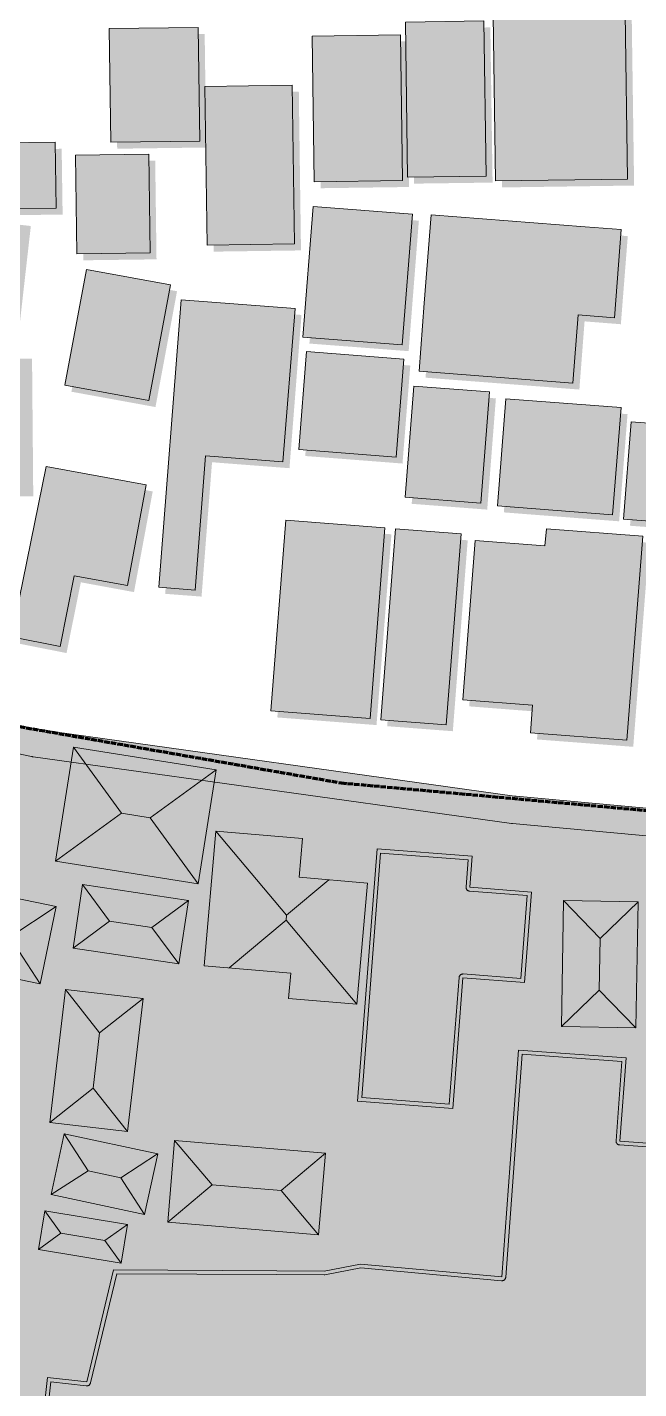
# Model space of a CAD drawing. Header units: metres. Extents: x 305909 to 307171, y 9156037 to 9156671.
# Drawn here: x 306745.6 to 306816.2, y 9156402 to 9156559.2 of the extents above; entities that cross this region are included whole.
import ezdxf

# ---------------------------------------------------------------- set-up
doc = ezdxf.new("R2010")
doc.units = ezdxf.units.M
doc.linetypes.add('DASHED', pattern=[1.524, 1.27, -0.254])
doc.linetypes.add('DASHED2', pattern=[0.762, 0.635, -0.127])
for name, color, linetype, lineweight, true_color in [('A-ALUR_DISTRIBUSI', 7, 'DASHED', 50, 0x7828a0), ('B-BANGUNAN_PERDAGANGAN', 7, 'Continuous', 13, 0xde7878), ('B-BANGUNAN_PERMUKIMAN', 7, 'Continuous', 13, 0xf0cd8c), ('B-BAYANGAN', 7, 'Continuous', 0, 0x76786c), ('B-DELINEASI', 7, 'DASHED2', 70, 0xc800c8), ('J-PERKERASAN_JALAN', 7, 'Continuous', 9, 0x989896), ('K-BANGUNAN_LUAR_TAPAK', 7, 'Continuous', 9, 0xdedede)]:
    doc.layers.add(name, color=color, linetype=linetype, lineweight=lineweight, true_color=true_color)
doc.layers.add('G-PERKERASAN', color=7, linetype='Continuous')

msp = doc.modelspace()

# ---------------------------------------------------------------- hatches: boundary and pattern name
at = {"layer": 'A-ALUR_DISTRIBUSI', "true_color": 0x7828a0}
h = msp.add_hatch(color=195, dxfattribs=at)
h.dxf.hatch_style = 1
h.paths.add_polyline_path([(306747.11, 9156475.59), (306748.84, 9156475.35), (306751.44, 9156474.99), (306752.9, 9156474.79), (306752.7, 9156473.4), (306751.25, 9156473.6), (306748.65, 9156473.97), (306746.91, 9156474.21), (306746.76, 9156474.23), (306746.95, 9156475.62), (306747.11, 9156475.59)])
h = msp.add_hatch(color=195, dxfattribs=at)
h.dxf.hatch_style = 1
h.paths.add_polyline_path([(306759.23, 9156473.9), (306761.81, 9156473.55), (306761.62, 9156472.16), (306759.04, 9156472.52), (306755.67, 9156472.99), (306755.87, 9156474.37), (306759.23, 9156473.9)])
h = msp.add_hatch(color=195, dxfattribs=at)
h.dxf.hatch_style = 1
h.paths.add_polyline_path([(306770.47, 9156472.34), (306770.72, 9156472.3), (306770.53, 9156470.92), (306770.28, 9156470.95), (306764.59, 9156471.75), (306764.78, 9156473.13), (306770.47, 9156472.34)])
h = msp.add_hatch(color=195, dxfattribs=at)
h.dxf.hatch_style = 1
h.paths.add_polyline_path([(306777.38, 9156471.38), (306779.64, 9156471.06), (306779.45, 9156469.68), (306777.19, 9156469.99), (306773.5, 9156470.5), (306773.7, 9156471.89), (306777.38, 9156471.38)])
h = msp.add_hatch(color=195, dxfattribs=at)
h.dxf.hatch_style = 1
h.paths.add_polyline_path([(306783.43, 9156470.54), (306788.55, 9156469.82), (306788.36, 9156468.44), (306783.24, 9156469.15), (306782.42, 9156469.26), (306782.61, 9156470.65), (306783.43, 9156470.54)])
h = msp.add_hatch(color=195, dxfattribs=at)
h.dxf.hatch_style = 1
h.paths.add_polyline_path([(306804.32, 9156467.11), (306799.69, 9156465.41), (306799.98, 9156469.45)])
h = msp.add_hatch(color=195, dxfattribs=at)
h.dxf.hatch_style = 1
h.paths.add_polyline_path([(306792.94, 9156469.21), (306796.4, 9156468.73), (306797.47, 9156468.58), (306797.27, 9156467.19), (306796.21, 9156467.34), (306792.75, 9156467.82), (306791.33, 9156468.02), (306791.52, 9156469.41), (306792.94, 9156469.21)])
h = msp.add_hatch(color=195, dxfattribs=at)
h.dxf.hatch_style = 1
h.paths.add_polyline_path([(306800.74, 9156468.13), (306801.59, 9156468.01), (306802.96, 9156467.91), (306805.72, 9156467.71), (306806.37, 9156467.66), (306806.27, 9156466.26), (306805.62, 9156466.31), (306802.86, 9156466.51), (306801.47, 9156466.61), (306801.44, 9156466.62), (306801.43, 9156466.62), (306801.42, 9156466.62), (306800.54, 9156466.74), (306800.25, 9156466.78), (306800.44, 9156468.17), (306800.74, 9156468.13)])
h = msp.add_hatch(color=195, dxfattribs=at)
h.dxf.hatch_style = 1
h.paths.add_polyline_path([(306809.86, 9156467.41), (306815.34, 9156467.01), (306815.24, 9156465.61), (306809.76, 9156466.01), (306809.26, 9156466.05), (306809.36, 9156467.44), (306809.86, 9156467.41)])
at = {"layer": 'B-BANGUNAN_PERDAGANGAN', "true_color": 0xc05c54}
h = msp.add_hatch(color=13, dxfattribs=at)
h.dxf.hatch_style = 1
h.paths.add_polyline_path([(306803.79, 9156459.37), (306802.98, 9156448.91), (306795.89, 9156449.46), (306794.72, 9156434.39), (306783.72, 9156435.24), (306785.97, 9156464.35), (306796.97, 9156463.5), (306796.7, 9156459.92), (306803.79, 9156459.37)])
at = {"layer": 'B-BANGUNAN_PERDAGANGAN', "true_color": 0xd6665d}
h = msp.add_hatch(color=13, dxfattribs=at)
h.dxf.hatch_style = 1
h.paths.add_polyline_path([(306811.73, 9156454.02), (306811.62, 9156448.05), (306807.25, 9156443.84), (306807.25, 9156443.84), (306807.51, 9156458.39), (306811.73, 9156454.02)])
at = {"layer": 'B-BANGUNAN_PERDAGANGAN', "true_color": 0xd5665d}
h = msp.add_hatch(color=13, dxfattribs=at)
h.dxf.hatch_style = 1
h.paths.add_polyline_path([(306811.73, 9156454.02), (306807.51, 9156458.39), (306816.1, 9156458.23), (306816.1, 9156458.23), (306811.73, 9156454.02)])
at = {"layer": 'B-BANGUNAN_PERDAGANGAN', "true_color": 0xa9514a}
h = msp.add_hatch(color=15, dxfattribs=at)
h.dxf.hatch_style = 1
h.paths.add_polyline_path([(306811.62, 9156448.05), (306811.73, 9156454.02), (306816.1, 9156458.23), (306815.83, 9156443.68), (306811.62, 9156448.05)])
at = {"layer": 'B-BANGUNAN_PERDAGANGAN', "true_color": 0xaa514a}
h = msp.add_hatch(color=15, dxfattribs=at)
h.dxf.hatch_style = 1
h.paths.add_polyline_path([(306811.62, 9156448.05), (306815.83, 9156443.68), (306807.25, 9156443.84), (306811.62, 9156448.05)])
at = {"layer": 'B-BANGUNAN_PERDAGANGAN', "true_color": 0xc05c54}
h = msp.add_hatch(color=13, dxfattribs=at)
h.dxf.hatch_style = 1
h.paths.add_polyline_path([(306834.12, 9156415.13), (306839.56, 9156415.05), (306839.6, 9156419.9), (306836.99, 9156419.92), (306837.06, 9156428.26), (306853.62, 9156428.12), (306853.57, 9156433.02), (306870.71, 9156433.2), (306870.68, 9156436.28), (306877.86, 9156436.35), (306877.89, 9156433.28), (306876.19, 9156433.26), (306876.27, 9156425.56), (306855.85, 9156425.35), (306855.8, 9156419.76), (306854.18, 9156419.78), (306854.18, 9156418.78), (306869.04, 9156418.65), (306868.99, 9156412.34), (306874.03, 9156412.29), (306873.97, 9156404.26), (306861.84, 9156404.36), (306861.91, 9156412.4), (306854.12, 9156412.46), (306850.63, 9156412.49), (306847.97, 9156412.51), (306847.73, 9156395.64), (306832.7, 9156395.86), (306832.46, 9156392.5), (306811.33, 9156394.05), (306810.03, 9156377.55), (306791.12, 9156379.04), (306792.43, 9156395.55), (306784.12, 9156396.3), (306783.72, 9156384.64), (306772.46, 9156385.03), (306772.9, 9156397.89), (306761.41, 9156400.65), (306758.76, 9156376.92), (306745.14, 9156378.44), (306747.92, 9156403.31), (306752.45, 9156402.81), (306755.56, 9156415.75), (306774.4, 9156415.65), (306779.85, 9156415.62), (306784.06, 9156416.42), (306800.39, 9156414.95), (306802.31, 9156441.13), (306814.73, 9156440.22), (306814.02, 9156430.62), (306835.14, 9156429.06), (306834.12, 9156415.13)])
at = {"layer": 'B-BANGUNAN_PERMUKIMAN', "true_color": 0xef9567}
h = msp.add_hatch(color=21, dxfattribs=at)
h.dxf.hatch_style = 1
h.paths.add_polyline_path([(306756.47, 9156468.46), (306748.84, 9156462.93), (306750.94, 9156476.09), (306750.94, 9156476.09), (306756.47, 9156468.46)])
at = {"layer": 'B-BANGUNAN_PERMUKIMAN', "true_color": 0xe79064}
h = msp.add_hatch(color=33, dxfattribs=at)
h.dxf.hatch_style = 1
h.paths.add_polyline_path([(306759.77, 9156467.93), (306756.47, 9156468.46), (306750.94, 9156476.09), (306767.4, 9156473.46), (306759.77, 9156467.93)])
at = {"layer": 'B-BANGUNAN_PERMUKIMAN', "true_color": 0xb87250}
h = msp.add_hatch(color=35, dxfattribs=at)
h.dxf.hatch_style = 1
h.paths.add_polyline_path([(306759.77, 9156467.93), (306767.4, 9156473.46), (306765.3, 9156460.3), (306759.77, 9156467.93)])
at = {"layer": 'B-BANGUNAN_PERMUKIMAN', "true_color": 0xc07753}
h = msp.add_hatch(color=23, dxfattribs=at)
h.dxf.hatch_style = 1
h.paths.add_polyline_path([(306748.84, 9156462.93), (306756.47, 9156468.46), (306759.77, 9156467.93), (306765.3, 9156460.3), (306748.84, 9156462.93)])
at = {"layer": 'B-BANGUNAN_PERMUKIMAN', "true_color": 0xee9467}
h = msp.add_hatch(color=21, dxfattribs=at)
h.dxf.hatch_style = 1
h.paths.add_polyline_path([(306767.37, 9156466.41), (306775.53, 9156456.7), (306775.48, 9156456.12), (306768.91, 9156450.6), (306766.02, 9156450.85), (306767.37, 9156466.41)])
at = {"layer": 'B-BANGUNAN_PERMUKIMAN', "true_color": 0xe89065}
h = msp.add_hatch(color=33, dxfattribs=at)
h.dxf.hatch_style = 1
h.paths.add_polyline_path([(306775.53, 9156456.7), (306767.37, 9156466.41), (306777.36, 9156465.54), (306776.97, 9156461.08), (306780.39, 9156460.78), (306775.53, 9156456.7)])
at = {"layer": 'B-BANGUNAN_PERMUKIMAN', "true_color": 0xef9467}
h = msp.add_hatch(color=21, dxfattribs=at)
h.dxf.hatch_style = 1
h.paths.add_polyline_path([(306755.08, 9156456.01), (306750.87, 9156452.89), (306751.97, 9156460.22), (306755.08, 9156456.01)])
at = {"layer": 'B-BANGUNAN_PERMUKIMAN', "true_color": 0xe89064}
h = msp.add_hatch(color=33, dxfattribs=at)
h.dxf.hatch_style = 1
h.paths.add_polyline_path([(306764.19, 9156458.39), (306759.98, 9156455.28), (306755.08, 9156456.01), (306751.97, 9156460.22), (306764.19, 9156458.39)])
at = {"layer": 'B-BANGUNAN_PERMUKIMAN', "true_color": 0xba7450}
h = msp.add_hatch(color=23, dxfattribs=at)
h.dxf.hatch_style = 1
h.paths.add_polyline_path([(306775.48, 9156456.12), (306775.53, 9156456.7), (306780.39, 9156460.78), (306784.85, 9156460.39), (306783.64, 9156446.41), (306783.64, 9156446.41), (306775.48, 9156456.12)])
at = {"layer": 'B-BANGUNAN_PERMUKIMAN', "true_color": 0xe68f64}
h = msp.add_hatch(color=33, dxfattribs=at)
h.dxf.hatch_style = 1
h.paths.add_polyline_path([(306743.56, 9156454.15), (306741.63, 9156454.55), (306738.09, 9156459.93), (306748.94, 9156457.68), (306743.56, 9156454.15)])
at = {"layer": 'B-BANGUNAN_PERMUKIMAN', "true_color": 0xb7724f}
h = msp.add_hatch(color=35, dxfattribs=at)
h.dxf.hatch_style = 1
h.paths.add_polyline_path([(306743.56, 9156454.15), (306748.94, 9156457.68), (306747.09, 9156448.77), (306743.56, 9156454.15)])
at = {"layer": 'B-BANGUNAN_PERMUKIMAN', "true_color": 0xb87350}
h = msp.add_hatch(color=35, dxfattribs=at)
h.dxf.hatch_style = 1
h.paths.add_polyline_path([(306759.98, 9156455.28), (306764.19, 9156458.39), (306763.1, 9156451.07), (306759.98, 9156455.28)])
at = {"layer": 'B-BANGUNAN_PERMUKIMAN', "true_color": 0xbf7753}
h = msp.add_hatch(color=23, dxfattribs=at)
h.dxf.hatch_style = 1
h.paths.add_polyline_path([(306750.87, 9156452.89), (306755.08, 9156456.01), (306759.98, 9156455.28), (306763.1, 9156451.07), (306763.1, 9156451.06), (306750.87, 9156452.89)])
at = {"layer": 'B-BANGUNAN_PERMUKIMAN', "true_color": 0xbd7552}
h = msp.add_hatch(color=23, dxfattribs=at)
h.dxf.hatch_style = 1
h.paths.add_polyline_path([(306775.48, 9156456.12), (306783.64, 9156446.41), (306775.76, 9156447.09), (306776.01, 9156449.99), (306768.91, 9156450.6), (306775.48, 9156456.12)])
at = {"layer": 'B-BANGUNAN_PERMUKIMAN', "true_color": 0xc17853}
h = msp.add_hatch(color=23, dxfattribs=at)
h.dxf.hatch_style = 1
h.paths.add_polyline_path([(306736.24, 9156451.02), (306741.63, 9156454.55), (306743.56, 9156454.15), (306747.09, 9156448.77), (306747.09, 9156448.77), (306736.24, 9156451.02)])
at = {"layer": 'B-BANGUNAN_PERMUKIMAN', "true_color": 0xee9467}
h = msp.add_hatch(color=21, dxfattribs=at)
h.dxf.hatch_style = 1
h.paths.add_polyline_path([(306753.94, 9156443.1), (306753.19, 9156436.72), (306748.19, 9156432.76), (306749.99, 9156448.11), (306753.94, 9156443.1)])
at = {"layer": 'B-BANGUNAN_PERMUKIMAN', "true_color": 0xe99165}
h = msp.add_hatch(color=33, dxfattribs=at)
h.dxf.hatch_style = 1
h.paths.add_polyline_path([(306753.94, 9156443.1), (306749.99, 9156448.11), (306749.99, 9156448.11), (306758.95, 9156447.06), (306753.94, 9156443.1)])
at = {"layer": 'B-BANGUNAN_PERMUKIMAN', "true_color": 0xb97350}
h = msp.add_hatch(color=23, dxfattribs=at)
h.dxf.hatch_style = 1
h.paths.add_polyline_path([(306757.15, 9156431.71), (306753.19, 9156436.72), (306753.94, 9156443.1), (306758.95, 9156447.06), (306757.15, 9156431.71)])
at = {"layer": 'B-BANGUNAN_PERMUKIMAN', "true_color": 0xbe7652}
h = msp.add_hatch(color=23, dxfattribs=at)
h.dxf.hatch_style = 1
h.paths.add_polyline_path([(306753.19, 9156436.72), (306757.15, 9156431.71), (306748.19, 9156432.76), (306748.19, 9156432.76), (306753.19, 9156436.72)])
at = {"layer": 'B-BANGUNAN_PERMUKIMAN', "true_color": 0xf09568}
h = msp.add_hatch(color=21, dxfattribs=at)
h.dxf.hatch_style = 1
h.paths.add_polyline_path([(306752.6, 9156427.2), (306748.34, 9156424.46), (306749.85, 9156431.46), (306752.6, 9156427.2)])
at = {"layer": 'B-BANGUNAN_PERMUKIMAN', "true_color": 0xe68f63}
h = msp.add_hatch(color=33, dxfattribs=at)
h.dxf.hatch_style = 1
h.paths.add_polyline_path([(306756.39, 9156426.38), (306752.6, 9156427.2), (306749.85, 9156431.46), (306749.85, 9156431.46), (306760.64, 9156429.13), (306756.39, 9156426.38)])
at = {"layer": 'B-BANGUNAN_PERMUKIMAN', "true_color": 0xed9467}
h = msp.add_hatch(color=21, dxfattribs=at)
h.dxf.hatch_style = 1
h.paths.add_polyline_path([(306766.92, 9156425.57), (306761.81, 9156421.26), (306762.6, 9156430.69), (306766.92, 9156425.57)])
at = {"layer": 'B-BANGUNAN_PERMUKIMAN', "true_color": 0xe99165}
h = msp.add_hatch(color=33, dxfattribs=at)
h.dxf.hatch_style = 1
h.paths.add_polyline_path([(306780.01, 9156429.22), (306774.9, 9156424.9), (306766.92, 9156425.57), (306762.6, 9156430.69), (306762.6, 9156430.69), (306780.01, 9156429.22)])
at = {"layer": 'B-BANGUNAN_PERMUKIMAN', "true_color": 0xb7724f}
h = msp.add_hatch(color=35, dxfattribs=at)
h.dxf.hatch_style = 1
h.paths.add_polyline_path([(306756.39, 9156426.38), (306760.64, 9156429.13), (306760.64, 9156429.13), (306759.13, 9156422.13), (306756.39, 9156426.38)])
at = {"layer": 'B-BANGUNAN_PERMUKIMAN', "true_color": 0xba7350}
h = msp.add_hatch(color=23, dxfattribs=at)
h.dxf.hatch_style = 1
h.paths.add_polyline_path([(306779.22, 9156419.79), (306779.22, 9156419.79), (306774.9, 9156424.9), (306780.01, 9156429.22), (306779.22, 9156419.79)])
at = {"layer": 'B-BANGUNAN_PERMUKIMAN', "true_color": 0xc17854}
h = msp.add_hatch(color=23, dxfattribs=at)
h.dxf.hatch_style = 1
h.paths.add_polyline_path([(306748.34, 9156424.46), (306752.6, 9156427.2), (306756.39, 9156426.38), (306759.13, 9156422.13), (306748.34, 9156424.46)])
at = {"layer": 'B-BANGUNAN_PERMUKIMAN', "true_color": 0xbe7652}
h = msp.add_hatch(color=23, dxfattribs=at)
h.dxf.hatch_style = 1
h.paths.add_polyline_path([(306766.92, 9156425.57), (306774.9, 9156424.9), (306779.22, 9156419.79), (306761.81, 9156421.26), (306766.92, 9156425.57)])
at = {"layer": 'B-BANGUNAN_PERMUKIMAN', "true_color": 0xef9567}
h = msp.add_hatch(color=21, dxfattribs=at)
h.dxf.hatch_style = 1
h.paths.add_polyline_path([(306747.63, 9156422.57), (306747.63, 9156422.57), (306749.48, 9156419.98), (306746.89, 9156418.12), (306747.63, 9156422.57)])
at = {"layer": 'B-BANGUNAN_PERMUKIMAN', "true_color": 0xe79064}
h = msp.add_hatch(color=33, dxfattribs=at)
h.dxf.hatch_style = 1
h.paths.add_polyline_path([(306754.56, 9156419.13), (306749.48, 9156419.98), (306747.63, 9156422.57), (306757.15, 9156420.98), (306757.15, 9156420.98), (306754.56, 9156419.13)])
at = {"layer": 'B-BANGUNAN_PERMUKIMAN', "true_color": 0xb87250}
h = msp.add_hatch(color=35, dxfattribs=at)
h.dxf.hatch_style = 1
h.paths.add_polyline_path([(306754.56, 9156419.13), (306757.15, 9156420.98), (306756.41, 9156416.54), (306754.56, 9156419.13)])
at = {"layer": 'B-BANGUNAN_PERMUKIMAN', "true_color": 0xc07753}
h = msp.add_hatch(color=23, dxfattribs=at)
h.dxf.hatch_style = 1
h.paths.add_polyline_path([(306746.89, 9156418.12), (306749.48, 9156419.98), (306754.56, 9156419.13), (306756.41, 9156416.54), (306746.89, 9156418.12)])
at = {"layer": 'B-BAYANGAN', "true_color": 0x76786c}
h = msp.add_hatch(color=8, dxfattribs=at)
h.dxf.hatch_style = 1
h.paths.add_polyline_path([(306799.05, 9156559.17), (306799.31, 9156541.26), (306790.24, 9156541.14), (306789.99, 9156559.04), (306799.05, 9156559.17)])
h = msp.add_hatch(color=8, dxfattribs=at)
h.dxf.hatch_style = 1
h.paths.add_polyline_path([(306815.38, 9156560.05), (306815.65, 9156540.92), (306800.39, 9156540.7), (306800.13, 9156559.84), (306815.38, 9156560.05)])
h = msp.add_hatch(color=8, dxfattribs=at)
h.dxf.hatch_style = 1
h.paths.add_polyline_path([(306766.07, 9156558.43), (306766.25, 9156545.31), (306755.97, 9156545.17), (306755.78, 9156558.29), (306766.07, 9156558.43)])
h = msp.add_hatch(color=8, dxfattribs=at)
h.dxf.hatch_style = 1
h.paths.add_polyline_path([(306789.41, 9156557.56), (306789.66, 9156540.75), (306779.48, 9156540.61), (306779.24, 9156557.42), (306789.41, 9156557.56)])
h = msp.add_hatch(color=8, dxfattribs=at)
h.dxf.hatch_style = 1
h.paths.add_polyline_path([(306776.94, 9156551.76), (306777.19, 9156533.43), (306767.11, 9156533.29), (306766.85, 9156551.62), (306776.94, 9156551.76)])
h = msp.add_hatch(color=8, dxfattribs=at)
h.dxf.hatch_style = 1
h.paths.add_polyline_path([(306749.56, 9156545.16), (306749.67, 9156537.57), (306743.47, 9156537.49), (306743.36, 9156545.08), (306749.56, 9156545.16)])
h = msp.add_hatch(color=8, dxfattribs=at)
h.dxf.hatch_style = 1
h.paths.add_polyline_path([(306760.36, 9156543.79), (306760.51, 9156532.4), (306752.07, 9156532.29), (306751.92, 9156543.68), (306760.36, 9156543.79)])
h = msp.add_hatch(color=8, dxfattribs=at)
h.dxf.hatch_style = 1
h.paths.add_polyline_path([(306738.08, 9156537.13), (306746, 9156536.25), (306744.57, 9156523.63), (306736.64, 9156524.52), (306738.08, 9156537.13)])
h = msp.add_hatch(color=8, dxfattribs=at)
h.dxf.hatch_style = 1
h.paths.add_polyline_path([(306790.8, 9156536.86), (306789.62, 9156521.8), (306778.16, 9156522.68), (306779.34, 9156537.74), (306790.8, 9156536.86)])
h = msp.add_hatch(color=8, dxfattribs=at)
h.dxf.hatch_style = 1
h.paths.add_polyline_path([(306809.33, 9156517.37), (306791.57, 9156518.74), (306792.17, 9156526.6), (306792.97, 9156536.77), (306810.73, 9156535.4), (306814.92, 9156535.08), (306814.12, 9156524.91), (306809.93, 9156525.24), (306809.33, 9156517.37)])
h = msp.add_hatch(color=8, dxfattribs=at)
h.dxf.hatch_style = 1
h.paths.add_polyline_path([(306762.88, 9156528.72), (306760.39, 9156515.35), (306750.68, 9156517.12), (306753.16, 9156530.49), (306762.88, 9156528.72)])
h = msp.add_hatch(color=8, dxfattribs=at)
h.dxf.hatch_style = 1
h.paths.add_polyline_path([(306765.71, 9156493.47), (306761.51, 9156493.79), (306764.1, 9156526.99), (306777.25, 9156525.98), (306775.86, 9156508.29), (306766.92, 9156508.98), (306765.71, 9156493.47)])
h = msp.add_hatch(color=8, dxfattribs=at)
h.dxf.hatch_style = 1
h.paths.add_polyline_path([(306735.26, 9156520.86), (306746.14, 9156520.95), (306746.28, 9156505.06), (306735.4, 9156504.96), (306735.26, 9156520.86)])
h = msp.add_hatch(color=8, dxfattribs=at)
h.dxf.hatch_style = 1
h.paths.add_polyline_path([(306789.81, 9156520.14), (306788.91, 9156508.83), (306777.68, 9156509.7), (306778.56, 9156521.01), (306789.81, 9156520.14)])
h = msp.add_hatch(color=8, dxfattribs=at)
h.dxf.hatch_style = 1
h.paths.add_polyline_path([(306799.69, 9156516.35), (306798.69, 9156503.51), (306789.97, 9156504.18), (306790.97, 9156517.02), (306799.69, 9156516.35)])
h = msp.add_hatch(color=8, dxfattribs=at)
h.dxf.hatch_style = 1
h.paths.add_polyline_path([(306814.89, 9156514.53), (306813.92, 9156502.16), (306800.61, 9156503.19), (306801.58, 9156515.56), (306814.89, 9156514.53)])
h = msp.add_hatch(color=8, dxfattribs=at)
h.dxf.hatch_style = 1
h.paths.add_polyline_path([(306823.7, 9156512.3), (306822.82, 9156501.07), (306815.18, 9156501.65), (306816.06, 9156512.88), (306823.7, 9156512.3)])
h = msp.add_hatch(color=8, dxfattribs=at)
h.dxf.hatch_style = 1
h.paths.add_polyline_path([(306750.12, 9156486.95), (306744.53, 9156488.06), (306748.52, 9156507.72), (306760.07, 9156505.61), (306757.91, 9156493.99), (306751.77, 9156495.12), (306750.12, 9156486.95)])
h = msp.add_hatch(color=8, dxfattribs=at)
h.dxf.hatch_style = 1
h.paths.add_polyline_path([(306787.63, 9156500.66), (306785.91, 9156478.64), (306774.46, 9156479.52), (306776.18, 9156501.54), (306787.63, 9156500.66)])
h = msp.add_hatch(color=8, dxfattribs=at)
h.dxf.hatch_style = 1
h.paths.add_polyline_path([(306796.44, 9156499.97), (306794.72, 9156477.93), (306787.14, 9156478.51), (306788.86, 9156500.55), (306796.44, 9156499.97)])
h = msp.add_hatch(color=8, dxfattribs=at)
h.dxf.hatch_style = 1
h.paths.add_polyline_path([(306806.11, 9156498.57), (306806.27, 9156500.53), (306817.39, 9156499.68), (306815.55, 9156476.13), (306804.44, 9156476.98), (306804.68, 9156480.17), (306796.61, 9156480.8), (306798.05, 9156499.19), (306806.11, 9156498.57)])
h = msp.add_hatch(color=8, dxfattribs=at)
h.dxf.hatch_style = 1
h.paths.add_polyline_path([(306768.15, 9156472.71), (306766.05, 9156459.55), (306749.59, 9156462.18), (306751.69, 9156475.34), (306768.15, 9156472.71)])
h = msp.add_hatch(color=8, dxfattribs=at)
h.dxf.hatch_style = 1
h.paths.add_polyline_path([(306785.6, 9156459.64), (306784.39, 9156445.66), (306776.51, 9156446.34), (306776.76, 9156449.24), (306766.77, 9156450.1), (306768.12, 9156465.66), (306778.11, 9156464.79), (306777.72, 9156460.33), (306785.6, 9156459.64)])
h = msp.add_hatch(color=8, dxfattribs=at)
h.dxf.hatch_style = 1
h.paths.add_polyline_path([(306804.84, 9156458.32), (306804.03, 9156447.86), (306796.94, 9156448.41), (306795.77, 9156433.34), (306784.77, 9156434.19), (306787.02, 9156463.3), (306798.02, 9156462.45), (306797.75, 9156458.87), (306804.84, 9156458.32)])
h = msp.add_hatch(color=8, dxfattribs=at)
h.dxf.hatch_style = 1
h.paths.add_polyline_path([(306749.69, 9156456.93), (306747.84, 9156448.02), (306736.99, 9156450.27), (306738.84, 9156459.18), (306749.69, 9156456.93)])
h = msp.add_hatch(color=8, dxfattribs=at)
h.dxf.hatch_style = 1
h.paths.add_polyline_path([(306764.94, 9156457.64), (306763.85, 9156450.31), (306751.62, 9156452.14), (306752.72, 9156459.47), (306764.94, 9156457.64)])
h = msp.add_hatch(color=8, dxfattribs=at)
h.dxf.hatch_style = 1
h.paths.add_polyline_path([(306817.15, 9156457.18), (306816.88, 9156442.63), (306808.3, 9156442.79), (306808.56, 9156457.34), (306817.15, 9156457.18)])
h = msp.add_hatch(color=8, dxfattribs=at)
h.dxf.hatch_style = 1
h.paths.add_polyline_path([(306759.7, 9156446.31), (306757.9, 9156430.96), (306748.94, 9156432.01), (306750.74, 9156447.36), (306759.7, 9156446.31)])
h = msp.add_hatch(color=8, dxfattribs=at)
h.dxf.hatch_style = 1
h.paths.add_polyline_path([(306835.17, 9156414.08), (306840.61, 9156414), (306840.65, 9156418.85), (306838.04, 9156418.87), (306838.11, 9156427.21), (306854.67, 9156427.07), (306854.62, 9156431.97), (306871.76, 9156432.15), (306871.73, 9156435.23), (306878.91, 9156435.3), (306878.94, 9156432.23), (306877.24, 9156432.21), (306877.32, 9156424.51), (306856.9, 9156424.3), (306856.85, 9156418.71), (306855.23, 9156418.73), (306855.23, 9156417.73), (306870.09, 9156417.6), (306870.04, 9156411.29), (306875.08, 9156411.24), (306875.02, 9156403.21), (306862.89, 9156403.31), (306862.96, 9156411.35), (306855.17, 9156411.41), (306851.68, 9156411.44), (306849.02, 9156411.46), (306848.78, 9156394.59), (306833.75, 9156394.81), (306833.51, 9156391.45), (306812.38, 9156393), (306811.08, 9156376.5), (306792.17, 9156377.99), (306793.48, 9156394.5), (306785.17, 9156395.25), (306784.77, 9156383.59), (306773.51, 9156383.98), (306773.95, 9156396.84), (306762.46, 9156399.6), (306759.81, 9156375.87), (306746.19, 9156377.39), (306748.97, 9156402.26), (306753.5, 9156401.76), (306756.61, 9156414.7), (306775.45, 9156414.6), (306780.9, 9156414.57), (306785.11, 9156415.37), (306801.44, 9156413.9), (306803.36, 9156440.08), (306815.78, 9156439.17), (306815.07, 9156429.57), (306836.19, 9156428.01), (306835.17, 9156414.08)])
h = msp.add_hatch(color=8, dxfattribs=at)
h.dxf.hatch_style = 1
h.paths.add_polyline_path([(306761.4, 9156428.38), (306759.89, 9156421.38), (306749.09, 9156423.71), (306750.6, 9156430.71), (306761.4, 9156428.38)])
h = msp.add_hatch(color=8, dxfattribs=at)
h.dxf.hatch_style = 1
h.paths.add_polyline_path([(306780.76, 9156428.47), (306779.97, 9156419.04), (306762.56, 9156420.51), (306763.35, 9156429.94), (306780.76, 9156428.47)])
h = msp.add_hatch(color=8, dxfattribs=at)
h.dxf.hatch_style = 1
h.paths.add_polyline_path([(306757.9, 9156420.23), (306757.16, 9156415.79), (306747.64, 9156417.37), (306748.38, 9156421.82), (306757.9, 9156420.23)])
at = {"layer": 'G-PERKERASAN', "true_color": 0xe0ded9}
h = msp.add_hatch(color=254, dxfattribs=at)
h.dxf.hatch_style = 1
h.paths.add_polyline_path([(306908.99, 9156199.22), (306871.95, 9156198.02), (306868.84, 9156144.14), (306843.97, 9156139.65), (306613.97, 9156113.41), (306520.72, 9156109.95), (306490.89, 9156113.34), (306490.89, 9156130.79), (306527.33, 9156127.93), (306527.76, 9156145.94), (306529.8, 9156231.68), (306512.26, 9156228.1), (306490.89, 9156230.23), (306490.89, 9156525.4), (306504.83, 9156523.08), (306572.18, 9156510.31), (306677.17, 9156490.28), (306781.81, 9156471.97), (306833.43, 9156467.31), (306884.35, 9156462.71), (306888.87, 9156462.3), (306908.99, 9156460.23), (306908.99, 9156405.14), (306880.74, 9156410.37), (306872.19, 9156289.96), (306880.06, 9156289.5), (306887.26, 9156399.08), (306908.99, 9156395.95), (306908.99, 9156283.2), (306908.99, 9156208.94), (306891.75, 9156208.37), (306886.18, 9156208.19), (306882.1, 9156208.06), (306881.64, 9156222), (306879.91, 9156222), (306879.79, 9156200), (306885.63, 9156200.3), (306885.6, 9156199.86), (306906.63, 9156201.39), (306908.7, 9156201.5), (306908.99, 9156201.54), (306908.99, 9156199.22)])
at = {"layer": 'J-PERKERASAN_JALAN', "true_color": 0xa8a8a6}
h = msp.add_hatch(color=253, dxfattribs=at)
h.dxf.hatch_style = 1
h.paths.add_polyline_path([(306644.85, 9156501.89), (306682.63, 9156491.9), (306683.15, 9156491.8), (306683.67, 9156491.77), (306684.2, 9156491.8), (306684.72, 9156491.91), (306685.22, 9156492.09), (306685.69, 9156492.32), (306686.12, 9156492.62), (306686.52, 9156492.98), (306686.86, 9156493.38), (306687.15, 9156493.82), (306687.37, 9156494.3), (306687.53, 9156494.8), (306687.63, 9156495.32), (306695.98, 9156569.63), (306695.99, 9156569.68), (306698.58, 9156595.65), (306698.6, 9156596.17), (306698.55, 9156596.7), (306698.43, 9156597.21), (306698.24, 9156597.7), (306697.99, 9156598.17), (306697.68, 9156598.6), (306697.32, 9156598.98), (306696.91, 9156599.31), (306696.46, 9156599.59), (306695.98, 9156599.8), (306695.48, 9156599.95), (306694.96, 9156600.03), (306670.55, 9156602.2), (306670.52, 9156602.2), (306670.5, 9156602.21), (306670.47, 9156602.21), (306657.24, 9156603.85), (306657.04, 9156603.87), (306645.01, 9156604.73), (306644.99, 9156604.73), (306644.85, 9156604.74), (306644.85, 9156621.26), (306646.4, 9156640), (306649.41, 9156640), (306647.06, 9156611.65), (306647.05, 9156611.12), (306647.11, 9156610.6), (306647.24, 9156610.08), (306647.43, 9156609.59), (306647.69, 9156609.14), (306648.01, 9156608.71), (306648.37, 9156608.34), (306648.79, 9156608.01), (306649.24, 9156607.74), (306649.73, 9156607.54), (306650.24, 9156607.4), (306650.76, 9156607.33), (306657.37, 9156606.85), (306657.42, 9156606.85), (306657.45, 9156606.85), (306657.5, 9156606.84), (306665.34, 9156605.87), (306665.87, 9156605.84), (306666.39, 9156605.88), (306666.91, 9156605.98), (306667.41, 9156606.16), (306667.88, 9156606.4), (306668.31, 9156606.69), (306668.7, 9156607.05), (306669.04, 9156607.45), (306669.33, 9156607.89), (306669.55, 9156608.36), (306669.72, 9156608.86), (306669.81, 9156609.38), (306673.32, 9156640), (306676.34, 9156640), (306672.8, 9156609.13), (306672.78, 9156608.6), (306672.82, 9156608.07), (306672.94, 9156607.55), (306673.12, 9156607.05), (306673.37, 9156606.58), (306673.67, 9156606.15), (306674.04, 9156605.76), (306674.45, 9156605.42), (306674.9, 9156605.14), (306675.39, 9156604.92), (306675.9, 9156604.77), (306676.42, 9156604.69), (306695.45, 9156603), (306695.97, 9156602.98), (306696.48, 9156603.04), (306696.98, 9156603.16), (306697.46, 9156603.34), (306697.91, 9156603.58), (306698.33, 9156603.87), (306698.7, 9156604.22), (306699.03, 9156604.61), (306699.31, 9156605.04), (306699.53, 9156605.51), (306699.69, 9156606), (306699.78, 9156606.5), (306703.85, 9156640), (306706.87, 9156640), (306702.83, 9156606.71), (306702.8, 9156606.21), (306702.83, 9156605.7), (306702.93, 9156605.21), (306703.09, 9156604.73), (306703.31, 9156604.27), (306703.58, 9156603.85), (306703.91, 9156603.46), (306704.28, 9156603.12), (306704.69, 9156602.83), (306705.13, 9156602.59), (306705.61, 9156602.41), (306706.1, 9156602.29), (306706.6, 9156602.23), (306734.8, 9156600.81), (306735.34, 9156600.82), (306735.87, 9156600.9), (306736.39, 9156601.05), (306736.88, 9156601.27), (306737.33, 9156601.55), (306737.75, 9156601.89), (306738.11, 9156602.29), (306738.42, 9156602.73), (306738.67, 9156603.2), (306738.85, 9156603.71), (306738.96, 9156604.23), (306739.01, 9156604.77), (306739.21, 9156624.77), (306739.21, 9156624.9), (306739.22, 9156624.96), (306739.23, 9156625.09), (306739.38, 9156626.14), (306739.39, 9156626.23), (306739.43, 9156626.4), (306739.46, 9156626.48), (306739.71, 9156627.27), (306739.74, 9156627.36), (306739.81, 9156627.52), (306739.88, 9156627.65), (306739.98, 9156627.79), (306740.04, 9156627.86), (306740.45, 9156628.34), (306740.52, 9156628.42), (306740.64, 9156628.54), (306740.76, 9156628.63), (306740.89, 9156628.71), (306741.02, 9156628.78), (306741.19, 9156628.84), (306741.28, 9156628.87), (306741.89, 9156629.04), (306741.98, 9156629.06), (306742.17, 9156629.09), (306742.26, 9156629.1), (306742.92, 9156629.15), (306742.96, 9156629.16), (306742.98, 9156629.16), (306743.02, 9156629.16), (306746.83, 9156629.32), (306746.83, 9156624.75), (306746.63, 9156624.79), (306746.11, 9156624.81), (306745.6, 9156624.77), (306745.09, 9156624.66), (306744.61, 9156624.49), (306744.15, 9156624.26), (306743.72, 9156623.97), (306743.33, 9156623.63), (306743, 9156623.25), (306742.71, 9156622.82), (306742.48, 9156622.36), (306742.31, 9156621.87), (306742.21, 9156621.37), (306742.17, 9156620.85), (306742.01, 9156605.08), (306742.04, 9156604.58), (306742.13, 9156604.08), (306742.28, 9156603.6), (306742.49, 9156603.13), (306742.76, 9156602.71), (306743.09, 9156602.31), (306743.46, 9156601.97), (306743.87, 9156601.67), (306744.31, 9156601.42), (306744.78, 9156601.24), (306745.27, 9156601.11), (306745.78, 9156601.05), (306746.28, 9156601.05), (306746.83, 9156601.09), (306746.83, 9156598.08), (306740.56, 9156597.65), (306740.55, 9156597.65), (306739.62, 9156597.58), (306739.5, 9156597.58), (306739.44, 9156597.58), (306739.32, 9156597.58), (306705.78, 9156599.27), (306705.27, 9156599.26), (306704.77, 9156599.19), (306704.28, 9156599.06), (306703.82, 9156598.86), (306703.38, 9156598.61), (306702.97, 9156598.31), (306702.61, 9156597.95), (306702.29, 9156597.56), (306702.03, 9156597.12), (306701.83, 9156596.66), (306701.68, 9156596.17), (306701.6, 9156595.67), (306698.97, 9156569.35), (306698.97, 9156569.34), (306698.97, 9156569.32), (306690.45, 9156493.63), (306690.43, 9156493.09), (306690.48, 9156492.56), (306690.6, 9156492.03), (306690.78, 9156491.53), (306691.04, 9156491.06), (306691.35, 9156490.62), (306691.72, 9156490.23), (306692.14, 9156489.9), (306692.6, 9156489.62), (306693.09, 9156489.41), (306693.61, 9156489.26), (306746.58, 9156478.17), (306746.83, 9156478.13), (306746.83, 9156474.9), (306746.25, 9156474.98), (306746.19, 9156474.99), (306746.15, 9156475), (306746.08, 9156475.01), (306693.92, 9156485.93), (306693.42, 9156486), (306692.91, 9156486.01), (306692.41, 9156485.95), (306691.91, 9156485.83), (306691.44, 9156485.65), (306690.99, 9156485.41), (306690.58, 9156485.11), (306690.2, 9156484.77), (306689.88, 9156484.38), (306689.6, 9156483.95), (306689.39, 9156483.49), (306689.23, 9156483.01), (306689.13, 9156482.51), (306680.22, 9156410.68), (306675.97, 9156376.46), (306675.96, 9156376.28), (306671.78, 9156323.14), (306671.77, 9156322.63), (306671.83, 9156322.13), (306671.95, 9156321.64), (306672.13, 9156321.16), (306672.37, 9156320.72), (306672.66, 9156320.31), (306673, 9156319.93), (306673.39, 9156319.61), (306673.82, 9156319.33), (306674.27, 9156319.11), (306674.76, 9156318.96), (306675.25, 9156318.86), (306742.86, 9156310.12), (306742.93, 9156310.11), (306746.83, 9156309.68), (306746.83, 9156306.46), (306742.53, 9156306.94), (306742.51, 9156306.94), (306675.12, 9156315.65), (306674.6, 9156315.68), (306674.07, 9156315.65), (306673.56, 9156315.54), (306673.06, 9156315.37), (306672.6, 9156315.14), (306672.16, 9156314.85), (306671.77, 9156314.5), (306671.42, 9156314.11), (306671.14, 9156313.67), (306670.91, 9156313.2), (306670.74, 9156312.71), (306670.64, 9156312.19), (306658.16, 9156215.04), (306658.13, 9156214.51), (306658.16, 9156213.98), (306658.27, 9156213.46), (306658.44, 9156212.96), (306658.68, 9156212.49), (306658.98, 9156212.06), (306659.33, 9156211.66), (306659.73, 9156211.32), (306660.18, 9156211.03), (306660.66, 9156210.81), (306661.16, 9156210.64), (306661.68, 9156210.55), (306720.04, 9156203.99), (306720.07, 9156203.99), (306720.09, 9156203.99), (306720.12, 9156203.98), (306746.83, 9156200.1), (306746.83, 9156197.07), (306725.61, 9156200.15), (306725.1, 9156200.19), (306724.59, 9156200.17), (306724.09, 9156200.08), (306723.6, 9156199.93), (306723.14, 9156199.72), (306722.71, 9156199.45), (306722.31, 9156199.13), (306721.96, 9156198.76), (306721.66, 9156198.35), (306721.42, 9156197.9), (306721.23, 9156197.43), (306721.1, 9156196.93), (306721.04, 9156196.43), (306718.22, 9156147.7), (306718.2, 9156147.57), (306718.08, 9156147.57), (306715.35, 9156147.73), (306715.23, 9156147.75), (306715.22, 9156147.87), (306718.09, 9156197.39), (306718.09, 9156197.89), (306718.02, 9156198.39), (306717.89, 9156198.88), (306717.7, 9156199.35), (306717.46, 9156199.79), (306717.16, 9156200.2), (306716.81, 9156200.56), (306716.41, 9156200.88), (306715.98, 9156201.14), (306715.53, 9156201.35), (306715.04, 9156201.5), (306714.55, 9156201.59), (306655.83, 9156208.19), (306655.75, 9156208.2), (306655.72, 9156208.2), (306655.65, 9156208.22), (306644.85, 9156210.24), (306644.85, 9156213.3), (306650.51, 9156212.23), (306651.05, 9156212.17), (306651.59, 9156212.18), (306652.12, 9156212.26), (306652.64, 9156212.42), (306653.14, 9156212.64), (306653.6, 9156212.93), (306654.01, 9156213.28), (306654.38, 9156213.68), (306654.69, 9156214.13), (306654.93, 9156214.61), (306655.11, 9156215.12), (306655.21, 9156215.66), (306667.63, 9156312.29), (306667.66, 9156312.83), (306667.62, 9156313.37), (306667.51, 9156313.9), (306667.32, 9156314.41), (306667.07, 9156314.88), (306666.76, 9156315.33), (306666.39, 9156315.72), (306665.97, 9156316.06), (306665.51, 9156316.34), (306665.02, 9156316.56), (306664.5, 9156316.71), (306663.96, 9156316.79), (306650.65, 9156317.81), (306650.62, 9156317.81), (306650.61, 9156317.81), (306650.59, 9156317.81), (306644.85, 9156318.38), (306644.85, 9156321.6), (306650.85, 9156321), (306650.94, 9156320.99), (306664.51, 9156319.96), (306665.04, 9156319.95), (306665.56, 9156320.01), (306666.06, 9156320.14), (306666.55, 9156320.34), (306667, 9156320.59), (306667.42, 9156320.91), (306667.79, 9156321.27), (306668.12, 9156321.68), (306668.38, 9156322.13), (306668.59, 9156322.61), (306668.73, 9156323.11), (306668.81, 9156323.63), (306672.97, 9156376.62), (306672.98, 9156376.66), (306672.98, 9156376.69), (306672.98, 9156376.73), (306676.58, 9156405.67), (306676.61, 9156406.19), (306676.57, 9156406.71), (306676.47, 9156407.22), (306676.3, 9156407.71), (306676.07, 9156408.17), (306675.78, 9156408.6), (306675.44, 9156408.99), (306675.05, 9156409.33), (306674.62, 9156409.62), (306674.16, 9156409.85), (306673.67, 9156410.02), (306673.16, 9156410.13), (306650.07, 9156413.37), (306649.95, 9156413.39), (306649.96, 9156413.52), (306650.34, 9156416.23), (306650.36, 9156416.35), (306650.49, 9156416.34), (306673.41, 9156413.12), (306673.94, 9156413.08), (306674.46, 9156413.12), (306674.98, 9156413.22), (306675.48, 9156413.38), (306675.96, 9156413.62), (306676.4, 9156413.91), (306676.79, 9156414.26), (306677.14, 9156414.66), (306677.43, 9156415.1), (306677.67, 9156415.57), (306677.83, 9156416.07), (306677.93, 9156416.59), (306686.3, 9156484.04), (306686.33, 9156484.56), (306686.29, 9156485.08), (306686.19, 9156485.59), (306686.02, 9156486.08), (306685.78, 9156486.55), (306685.49, 9156486.98), (306685.15, 9156487.37), (306684.75, 9156487.72), (306684.32, 9156488), (306683.85, 9156488.23), (306683.35, 9156488.4), (306644.85, 9156498.58), (306644.85, 9156501.89)])
h = msp.add_hatch(color=253, dxfattribs=at)
h.dxf.hatch_style = 1
h.paths.add_polyline_path([(306746.83, 9156478.13), (306746.85, 9156478.13), (306801.84, 9156470.45), (306802.02, 9156470.43), (306881, 9156463.18), (306881.5, 9156463.17), (306882.01, 9156463.21), (306882.5, 9156463.33), (306882.97, 9156463.5), (306883.42, 9156463.73), (306883.84, 9156464.02), (306884.21, 9156464.35), (306884.54, 9156464.74), (306884.82, 9156465.16), (306885.05, 9156465.61), (306885.22, 9156466.08), (306885.32, 9156466.58), (306885.36, 9156467.08), (306885.24, 9156461.11), (306884.6, 9156455.53), (306884.63, 9156456.06), (306884.58, 9156456.59), (306884.47, 9156457.1), (306884.28, 9156457.6), (306884.04, 9156458.07), (306883.73, 9156458.51), (306883.37, 9156458.9), (306882.96, 9156459.23), (306882.51, 9156459.51), (306882.03, 9156459.73), (306881.52, 9156459.88), (306880.99, 9156459.97), (306801.62, 9156467.26), (306801.58, 9156467.26), (306801.55, 9156467.26), (306801.5, 9156467.27), (306746.83, 9156474.9), (306746.83, 9156478.13)])
at = {"layer": 'K-BANGUNAN_LUAR_TAPAK', "true_color": 0xececea}
h = msp.add_hatch(color=7, dxfattribs=at)
h.dxf.hatch_style = 1
h.paths.add_polyline_path([(306814.63, 9156560.8), (306814.9, 9156541.67), (306799.64, 9156541.45), (306799.38, 9156560.59), (306814.63, 9156560.8)])
h = msp.add_hatch(color=7, dxfattribs=at)
h.dxf.hatch_style = 1
h.paths.add_polyline_path([(306765.32, 9156559.18), (306765.5, 9156546.06), (306755.22, 9156545.92), (306755.03, 9156559.04), (306765.32, 9156559.18)])
h = msp.add_hatch(color=7, dxfattribs=at)
h.dxf.hatch_style = 1
h.paths.add_polyline_path([(306798.3, 9156559.92), (306798.56, 9156542.01), (306789.49, 9156541.89), (306789.24, 9156559.79), (306798.3, 9156559.92)])
h = msp.add_hatch(color=7, dxfattribs=at)
h.dxf.hatch_style = 1
h.paths.add_polyline_path([(306788.66, 9156558.31), (306788.91, 9156541.5), (306778.73, 9156541.36), (306778.49, 9156558.17), (306788.66, 9156558.31)])
h = msp.add_hatch(color=7, dxfattribs=at)
h.dxf.hatch_style = 1
h.paths.add_polyline_path([(306776.19, 9156552.51), (306776.44, 9156534.18), (306766.36, 9156534.04), (306766.1, 9156552.37), (306776.19, 9156552.51)])
h = msp.add_hatch(color=7, dxfattribs=at)
h.dxf.hatch_style = 1
h.paths.add_polyline_path([(306748.81, 9156545.91), (306748.92, 9156538.32), (306742.72, 9156538.24), (306742.61, 9156545.83), (306748.81, 9156545.91)])
h = msp.add_hatch(color=7, dxfattribs=at)
h.dxf.hatch_style = 1
h.paths.add_polyline_path([(306759.61, 9156544.54), (306759.76, 9156533.15), (306751.32, 9156533.04), (306751.17, 9156544.43), (306759.61, 9156544.54)])
h = msp.add_hatch(color=7, dxfattribs=at)
h.dxf.hatch_style = 1
h.paths.add_polyline_path([(306790.05, 9156537.61), (306788.87, 9156522.55), (306777.41, 9156523.43), (306778.59, 9156538.49), (306790.05, 9156537.61)])
h = msp.add_hatch(color=7, dxfattribs=at)
h.dxf.hatch_style = 1
h.paths.add_polyline_path([(306808.58, 9156518.12), (306790.82, 9156519.49), (306791.42, 9156527.35), (306792.22, 9156537.52), (306809.98, 9156536.15), (306814.17, 9156535.83), (306813.37, 9156525.66), (306809.18, 9156525.99), (306808.58, 9156518.12)])
h = msp.add_hatch(color=7, dxfattribs=at)
h.dxf.hatch_style = 1
h.paths.add_polyline_path([(306762.13, 9156529.47), (306759.64, 9156516.1), (306749.93, 9156517.87), (306752.41, 9156531.24), (306762.13, 9156529.47)])
h = msp.add_hatch(color=7, dxfattribs=at)
h.dxf.hatch_style = 1
h.paths.add_polyline_path([(306764.96, 9156494.22), (306760.76, 9156494.54), (306763.35, 9156527.74), (306776.5, 9156526.73), (306775.11, 9156509.04), (306766.17, 9156509.73), (306764.96, 9156494.22)])
h = msp.add_hatch(color=7, dxfattribs=at)
h.dxf.hatch_style = 1
h.paths.add_polyline_path([(306789.06, 9156520.89), (306788.16, 9156509.58), (306776.93, 9156510.45), (306777.81, 9156521.76), (306789.06, 9156520.89)])
h = msp.add_hatch(color=7, dxfattribs=at)
h.dxf.hatch_style = 1
h.paths.add_polyline_path([(306798.94, 9156517.1), (306797.94, 9156504.26), (306789.22, 9156504.93), (306790.22, 9156517.77), (306798.94, 9156517.1)])
h = msp.add_hatch(color=7, dxfattribs=at)
h.dxf.hatch_style = 1
h.paths.add_polyline_path([(306814.14, 9156515.28), (306813.17, 9156502.91), (306799.86, 9156503.94), (306800.83, 9156516.31), (306814.14, 9156515.28)])
h = msp.add_hatch(color=7, dxfattribs=at)
h.dxf.hatch_style = 1
h.paths.add_polyline_path([(306822.95, 9156513.05), (306822.07, 9156501.82), (306814.43, 9156502.4), (306815.31, 9156513.63), (306822.95, 9156513.05)])
h = msp.add_hatch(color=7, dxfattribs=at)
h.dxf.hatch_style = 1
h.paths.add_polyline_path([(306749.37, 9156487.7), (306743.78, 9156488.81), (306747.77, 9156508.47), (306759.32, 9156506.36), (306757.16, 9156494.74), (306751.02, 9156495.87), (306749.37, 9156487.7)])
h = msp.add_hatch(color=7, dxfattribs=at)
h.dxf.hatch_style = 1
h.paths.add_polyline_path([(306786.88, 9156501.41), (306785.16, 9156479.39), (306773.71, 9156480.27), (306775.43, 9156502.29), (306786.88, 9156501.41)])
h = msp.add_hatch(color=7, dxfattribs=at)
h.dxf.hatch_style = 1
h.paths.add_polyline_path([(306795.69, 9156500.72), (306793.97, 9156478.68), (306786.39, 9156479.26), (306788.11, 9156501.3), (306795.69, 9156500.72)])
h = msp.add_hatch(color=7, dxfattribs=at)
h.dxf.hatch_style = 1
h.paths.add_polyline_path([(306805.36, 9156499.32), (306805.52, 9156501.28), (306816.64, 9156500.43), (306814.8, 9156476.88), (306803.69, 9156477.73), (306803.93, 9156480.92), (306795.86, 9156481.55), (306797.3, 9156499.94), (306805.36, 9156499.32)])

# ---------------------------------------------------------------- linework, layer by layer
at = {"layer": 'B-BANGUNAN_PERDAGANGAN', "color": 29, "lineweight": 9, "true_color": 0x69322e}
for p, q in [((306807.51, 9156458.39), (306811.73, 9156454.02)), ((306816.1, 9156458.23), (306811.73, 9156454.02)), ((306811.73, 9156454.02), (306811.62, 9156448.05)), ((306807.25, 9156443.84), (306811.62, 9156448.05)), ((306815.83, 9156443.68), (306811.62, 9156448.05))]:
    msp.add_line(p, q, dxfattribs=at)
at = {"layer": 'B-BANGUNAN_PERDAGANGAN', "color": 29, "lineweight": 13, "true_color": 0x69322e}
for points in [[(306803.79, 9156459.37), (306802.98, 9156448.91), (306795.89, 9156449.46), (306794.72, 9156434.39), (306783.72, 9156435.24), (306785.97, 9156464.35), (306796.97, 9156463.5), (306796.7, 9156459.92), (306803.79, 9156459.37)], [(306816.1, 9156458.23), (306815.83, 9156443.68), (306807.25, 9156443.84), (306807.51, 9156458.39), (306816.1, 9156458.23)]]:
    msp.add_lwpolyline(points, close=True, dxfattribs=at)
at = {"layer": 'B-BANGUNAN_PERDAGANGAN', "color": 13, "lineweight": 9, "true_color": 0xe26c63}
msp.add_lwpolyline([(306803.31, 9156458.96), (306802.57, 9156449.39), (306795.92, 9156449.91), (306795.88, 9156449.91), (306795.83, 9156449.9), (306795.79, 9156449.9), (306795.75, 9156449.89), (306795.71, 9156449.87), (306795.67, 9156449.85), (306795.63, 9156449.83), (306795.6, 9156449.8), (306795.56, 9156449.77), (306795.53, 9156449.74), (306795.51, 9156449.7), (306795.49, 9156449.66), (306795.47, 9156449.62), (306795.45, 9156449.58), (306795.44, 9156449.54), (306795.44, 9156449.49), (306794.31, 9156434.87), (306784.2, 9156435.66), (306786.38, 9156463.86), (306796.49, 9156463.08), (306796.25, 9156459.95), (306796.25, 9156459.91), (306796.25, 9156459.86), (306796.26, 9156459.82), (306796.27, 9156459.78), (306796.28, 9156459.74), (306796.3, 9156459.7), (306796.33, 9156459.66), (306796.35, 9156459.63), (306796.38, 9156459.59), (306796.42, 9156459.56), (306796.45, 9156459.54), (306796.49, 9156459.52), (306796.53, 9156459.5), (306796.57, 9156459.49), (306796.62, 9156459.48), (306796.66, 9156459.47), (306803.31, 9156458.96)], close=True, dxfattribs=at)
at = {"layer": 'B-BANGUNAN_PERDAGANGAN', "color": 29, "lineweight": 13, "true_color": 0x69322e}
msp.add_lwpolyline([(306745.14, 9156378.44), (306747.92, 9156403.31), (306752.45, 9156402.81), (306755.56, 9156415.75), (306774.4, 9156415.65), (306779.85, 9156415.62), (306784.06, 9156416.42), (306800.39, 9156414.95), (306802.31, 9156441.13), (306814.73, 9156440.22), (306814.02, 9156430.62), (306835.14, 9156429.06)], dxfattribs=at)
at = {"layer": 'B-BANGUNAN_PERDAGANGAN', "color": 13, "lineweight": 9, "true_color": 0xe26c63}
msp.add_lwpolyline([(306745.64, 9156378.84), (306748.32, 9156402.81), (306752.4, 9156402.36), (306752.44, 9156402.36), (306752.48, 9156402.36), (306752.53, 9156402.36), (306752.57, 9156402.37), (306752.61, 9156402.39), (306752.65, 9156402.4), (306752.69, 9156402.42), (306752.72, 9156402.45), (306752.76, 9156402.48), (306752.79, 9156402.51), (306752.81, 9156402.54), (306752.84, 9156402.58), (306752.86, 9156402.62), (306752.87, 9156402.66), (306752.88, 9156402.7), (306755.91, 9156415.3), (306774.4, 9156415.2), (306779.85, 9156415.17), (306779.89, 9156415.17), (306779.93, 9156415.18), (306784.08, 9156415.97), (306800.35, 9156414.5), (306800.39, 9156414.5), (306800.44, 9156414.5), (306800.48, 9156414.51), (306800.52, 9156414.52), (306800.57, 9156414.54), (306800.61, 9156414.56), (306800.64, 9156414.58), (306800.68, 9156414.61), (306800.71, 9156414.64), (306800.74, 9156414.67), (306800.77, 9156414.71), (306800.79, 9156414.75), (306800.81, 9156414.79), (306800.82, 9156414.83), (306800.83, 9156414.87), (306800.84, 9156414.92), (306802.73, 9156440.65), (306814.24, 9156439.8), (306813.57, 9156430.65), (306813.57, 9156430.6), (306813.57, 9156430.56), (306813.58, 9156430.52), (306813.59, 9156430.47), (306813.61, 9156430.43), (306813.63, 9156430.39), (306813.65, 9156430.36), (306813.68, 9156430.32), (306813.71, 9156430.29), (306813.74, 9156430.26), (306813.78, 9156430.23), (306813.82, 9156430.21), (306813.86, 9156430.2), (306813.9, 9156430.18), (306813.94, 9156430.17), (306813.99, 9156430.17), (306834.66, 9156428.65)], dxfattribs=at)
at = {"layer": 'B-BANGUNAN_PERMUKIMAN', "color": 27, "lineweight": 9, "true_color": 0x744832}
for p, q in [((306750.94, 9156476.09), (306756.47, 9156468.46)), ((306767.4, 9156473.46), (306759.77, 9156467.93)), ((306748.84, 9156462.93), (306756.47, 9156468.46)), ((306759.77, 9156467.93), (306756.47, 9156468.46)), ((306765.3, 9156460.3), (306759.77, 9156467.93)), ((306767.37, 9156466.41), (306775.53, 9156456.7)), ((306751.97, 9156460.22), (306755.08, 9156456.01)), ((306780.39, 9156460.78), (306775.53, 9156456.7)), ((306748.94, 9156457.68), (306743.56, 9156454.15)), ((306764.19, 9156458.39), (306759.98, 9156455.28)), ((306750.87, 9156452.89), (306755.08, 9156456.01)), ((306755.08, 9156456.01), (306759.98, 9156455.28)), ((306768.91, 9156450.6), (306775.48, 9156456.12)), ((306775.53, 9156456.7), (306775.48, 9156456.12)), ((306783.64, 9156446.41), (306775.48, 9156456.12)), ((306747.09, 9156448.77), (306743.56, 9156454.15)), ((306763.1, 9156451.07), (306759.98, 9156455.28)), ((306749.99, 9156448.11), (306753.94, 9156443.1)), ((306758.95, 9156447.06), (306753.94, 9156443.1)), ((306753.94, 9156443.1), (306753.19, 9156436.72)), ((306748.19, 9156432.76), (306753.19, 9156436.72)), ((306757.15, 9156431.71), (306753.19, 9156436.72)), ((306749.85, 9156431.46), (306752.6, 9156427.2)), ((306762.6, 9156430.69), (306766.92, 9156425.57)), ((306760.64, 9156429.13), (306756.39, 9156426.38)), ((306780.01, 9156429.22), (306774.9, 9156424.9)), ((306748.34, 9156424.46), (306752.6, 9156427.2)), ((306756.39, 9156426.38), (306752.6, 9156427.2)), ((306759.13, 9156422.13), (306756.39, 9156426.38)), ((306761.81, 9156421.26), (306766.92, 9156425.57)), ((306766.92, 9156425.57), (306774.9, 9156424.9)), ((306779.22, 9156419.79), (306774.9, 9156424.9)), ((306747.63, 9156422.57), (306749.48, 9156419.98)), ((306757.15, 9156420.98), (306754.56, 9156419.13)), ((306746.89, 9156418.12), (306749.48, 9156419.98)), ((306754.56, 9156419.13), (306749.48, 9156419.98)), ((306756.41, 9156416.54), (306754.56, 9156419.13))]:
    msp.add_line(p, q, dxfattribs=at)
at = {"layer": 'B-BANGUNAN_PERMUKIMAN', "color": 27, "lineweight": 13, "true_color": 0x744832}
for points in [[(306767.4, 9156473.46), (306765.3, 9156460.3), (306748.84, 9156462.93), (306750.94, 9156476.09), (306767.4, 9156473.46)], [(306784.85, 9156460.39), (306783.64, 9156446.41), (306775.76, 9156447.09), (306776.01, 9156449.99), (306766.02, 9156450.85), (306767.37, 9156466.41), (306777.36, 9156465.54), (306776.97, 9156461.08), (306784.85, 9156460.39)], [(306764.19, 9156458.39), (306763.1, 9156451.06), (306750.87, 9156452.89), (306751.97, 9156460.22), (306764.19, 9156458.39)], [(306748.94, 9156457.68), (306747.09, 9156448.77), (306736.24, 9156451.02), (306738.09, 9156459.93), (306748.94, 9156457.68)], [(306758.95, 9156447.06), (306757.15, 9156431.71), (306748.19, 9156432.76), (306749.99, 9156448.11), (306758.95, 9156447.06)], [(306760.65, 9156429.13), (306759.14, 9156422.13), (306748.34, 9156424.46), (306749.85, 9156431.46), (306760.65, 9156429.13)], [(306780.01, 9156429.22), (306779.22, 9156419.79), (306761.81, 9156421.26), (306762.6, 9156430.69), (306780.01, 9156429.22)], [(306757.15, 9156420.98), (306756.41, 9156416.54), (306746.89, 9156418.12), (306747.63, 9156422.57), (306757.15, 9156420.98)]]:
    msp.add_lwpolyline(points, close=True, dxfattribs=at)
at = {"layer": 'B-DELINEASI'}
msp.add_lwpolyline([(306572.18, 9156510.31), (306677.17, 9156490.28), (306781.81, 9156471.97), (306888.87, 9156462.3), (307002.84, 9156450.56), (307044.81, 9156445.34), (307040.22, 9156386.79), (307034.79, 9156283), (307033.55, 9156256.86), (307033.55, 9156224.8), (307008.36, 9156221.85), (306994.2, 9156219.78), (306994.2, 9156214.25), (306986.26, 9156211.83), (306955.52, 9156207.69), (306947.23, 9156203.2), (306914.42, 9156199.4), (306871.95, 9156198.02), (306868.84, 9156144.14), (306843.97, 9156139.65), (306613.97, 9156113.41)], dxfattribs=at)
at = {"layer": 'J-PERKERASAN_JALAN', "color": 8, "lineweight": 13, "true_color": 0x787876}
for points in [[(306698.97, 9156569.32), (306690.45, 9156493.63), (306690.43, 9156493.09), (306690.48, 9156492.56), (306690.6, 9156492.03), (306690.78, 9156491.53), (306691.04, 9156491.06), (306691.35, 9156490.62), (306691.72, 9156490.23), (306692.14, 9156489.9), (306692.6, 9156489.62), (306693.09, 9156489.41), (306693.61, 9156489.26), (306746.58, 9156478.17), (306746.85, 9156478.13), (306801.84, 9156470.45), (306802.02, 9156470.43), (306881, 9156463.18)], [(306880.99, 9156459.97), (306801.62, 9156467.26), (306801.58, 9156467.26), (306801.55, 9156467.26), (306801.5, 9156467.27), (306746.25, 9156474.98), (306746.19, 9156474.99), (306746.15, 9156475), (306746.08, 9156475.01), (306693.92, 9156485.93)]]:
    msp.add_lwpolyline(points, dxfattribs=at)
at = {"layer": 'K-BANGUNAN_LUAR_TAPAK', "color": 253, "lineweight": 9, "true_color": 0xb0b0ae}
for points in [[(306814.63, 9156560.8), (306814.9, 9156541.67), (306799.64, 9156541.45), (306799.38, 9156560.59), (306814.63, 9156560.8)], [(306765.32, 9156559.18), (306765.5, 9156546.06), (306755.22, 9156545.92), (306755.03, 9156559.04), (306765.32, 9156559.18)], [(306798.3, 9156559.92), (306798.56, 9156542.01), (306789.49, 9156541.89), (306789.24, 9156559.79), (306798.3, 9156559.92)], [(306788.66, 9156558.31), (306788.91, 9156541.5), (306778.73, 9156541.36), (306778.49, 9156558.17), (306788.66, 9156558.31)], [(306776.19, 9156552.51), (306776.44, 9156534.18), (306766.36, 9156534.04), (306766.1, 9156552.37), (306776.19, 9156552.51)], [(306748.81, 9156545.91), (306748.92, 9156538.32), (306742.72, 9156538.24), (306742.61, 9156545.83), (306748.81, 9156545.91)], [(306759.61, 9156544.54), (306759.76, 9156533.15), (306751.32, 9156533.04), (306751.17, 9156544.43), (306759.61, 9156544.54)], [(306790.05, 9156537.61), (306788.87, 9156522.55), (306777.41, 9156523.43), (306778.59, 9156538.49), (306790.05, 9156537.61)], [(306808.58, 9156518.12), (306790.82, 9156519.49), (306791.42, 9156527.35), (306792.22, 9156537.52), (306809.98, 9156536.15), (306814.17, 9156535.83), (306813.37, 9156525.66), (306809.18, 9156525.99), (306808.58, 9156518.12)], [(306762.13, 9156529.47), (306759.64, 9156516.1), (306749.93, 9156517.87), (306752.41, 9156531.24), (306762.13, 9156529.47)], [(306764.96, 9156494.22), (306760.76, 9156494.54), (306763.35, 9156527.74), (306776.5, 9156526.73), (306775.11, 9156509.04), (306766.17, 9156509.73), (306764.96, 9156494.22)], [(306789.06, 9156520.89), (306788.16, 9156509.58), (306776.93, 9156510.45), (306777.81, 9156521.76), (306789.06, 9156520.89)], [(306798.94, 9156517.1), (306797.94, 9156504.26), (306789.22, 9156504.93), (306790.22, 9156517.77), (306798.94, 9156517.1)], [(306814.14, 9156515.28), (306813.17, 9156502.91), (306799.86, 9156503.94), (306800.83, 9156516.31), (306814.14, 9156515.28)], [(306822.95, 9156513.05), (306822.07, 9156501.82), (306814.43, 9156502.4), (306815.31, 9156513.63), (306822.95, 9156513.05)], [(306749.37, 9156487.7), (306743.78, 9156488.81), (306747.77, 9156508.47), (306759.32, 9156506.36), (306757.16, 9156494.74), (306751.02, 9156495.87), (306749.37, 9156487.7)], [(306786.88, 9156501.41), (306785.16, 9156479.39), (306773.71, 9156480.27), (306775.43, 9156502.29), (306786.88, 9156501.41)], [(306795.69, 9156500.72), (306793.97, 9156478.68), (306786.39, 9156479.26), (306788.11, 9156501.3), (306795.69, 9156500.72)], [(306805.36, 9156499.32), (306805.52, 9156501.28), (306816.64, 9156500.43), (306814.8, 9156476.88), (306803.69, 9156477.73), (306803.93, 9156480.92), (306795.86, 9156481.55), (306797.3, 9156499.94), (306805.36, 9156499.32)]]:
    msp.add_lwpolyline(points, close=True, dxfattribs=at)

doc.saveas('drawing.dxf')
